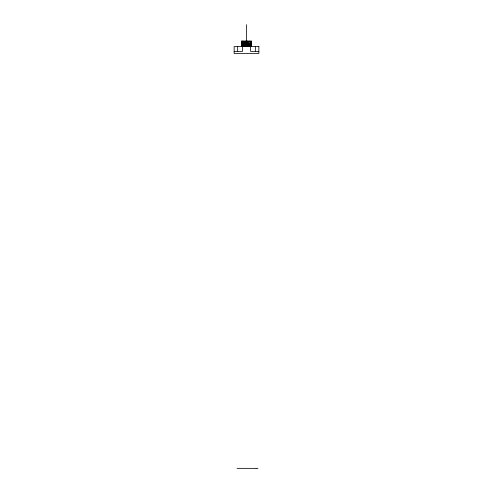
<?xml version="1.0" encoding="UTF-8"?>
<svg xmlns="http://www.w3.org/2000/svg" width="493" height="493" viewBox="0 0 493 493"><rect width="100%" height="100%" fill="white"/><g stroke="black" fill="none" stroke-linecap="round" stroke-linejoin="round"><path stroke-width="0.74" d="M246.377 46.157L246.432 41.129M242.538 46.521L242.55 41.129M241.773 46.527L241.798 42.472M247.973 41.129L248.065 46.527M241.86 46.521L241.903 41.129M247.387 41.129L247.468 46.157M241.607 46.521L241.681 41.129L251.307 41.129L251.375 46.527L251.307 42.472M241.693 41.129L241.625 46.521L241.675 42.472M245.804 43.199L245.791 43.803L246.278 43.717M246.414 46.521L246.5 24.65M241.736 46.521L241.816 41.129M244.91 46.521L244.996 41.129L244.75 46.157M245.298 46.157L245.44 43.717L244.941 43.717M242.285 46.521L242.377 41.129M243.597 46.521L243.696 41.129M244.941 43.199L244.916 43.803L245.335 43.717M245.73 46.157L245.779 41.129M243.671 46.157L243.77 44.16M247.32 44.16L246.925 44.16M246.901 43.717L246.777 43.199M245.243 44.16L244.91 44.16M246.266 44.16L245.871 44.16M249.347 44.16L249.045 44.16M247.018 43.717L247.252 43.717M245.81 43.717L246.395 43.717M246.746 41.129L246.783 43.717L247.363 43.717M248.139 43.717L249.347 43.717L249.951 46.786M245.261 44.074L247.702 44.074M244.805 44.16L245.36 44.16M245.742 44.16L246.395 44.16M246.783 43.717L246.796 44.16L247.443 44.16M248.269 44.16L249.587 44.16M244.873 44.278L247.548 44.278M245.73 44.592L247.591 44.592M244.811 45.855L245.335 45.855M246.796 44.16L246.82 45.855L247.529 45.904M248.287 45.855L249.051 45.855M249.193 45.904L249.594 45.855M234.144 51.475L242.383 51.475L242.383 46.533M258.856 51.475L250.617 51.475L250.617 46.533M237.065 468.35L255.935 468.35M256.157 468.35L257.987 468.35M248.848 43.717L249.125 43.717M247.72 43.199L247.745 43.803M246.463 42.472L246.562 46.527M250.962 42.472L251.048 46.527M244.972 42.472L245.052 46.527M251.06 41.129L251.147 46.521M248.269 41.129L248.361 46.521M247.689 41.129L247.726 43.717M251.294 41.129L251.356 46.521M249.452 41.129L249.458 41.646M246.802 41.129L246.87 46.521M243.671 42.472L243.721 46.527M245.298 41.129L245.348 46.521M250.949 41.129L250.992 46.521M251.184 42.472L251.214 46.527M243.961 41.129L243.98 46.527M249.341 41.129L249.347 43.717M242.353 42.472L242.359 46.527M255.337 46.533L255.337 51.475M237.663 46.533L237.663 51.475M247.252 46.151A6.273 1.602 -90 0 1 247.295 46.496M258.856 46.533L234.144 46.533L234.144 53.534L258.856 53.534L258.856 46.533"/></g></svg>
